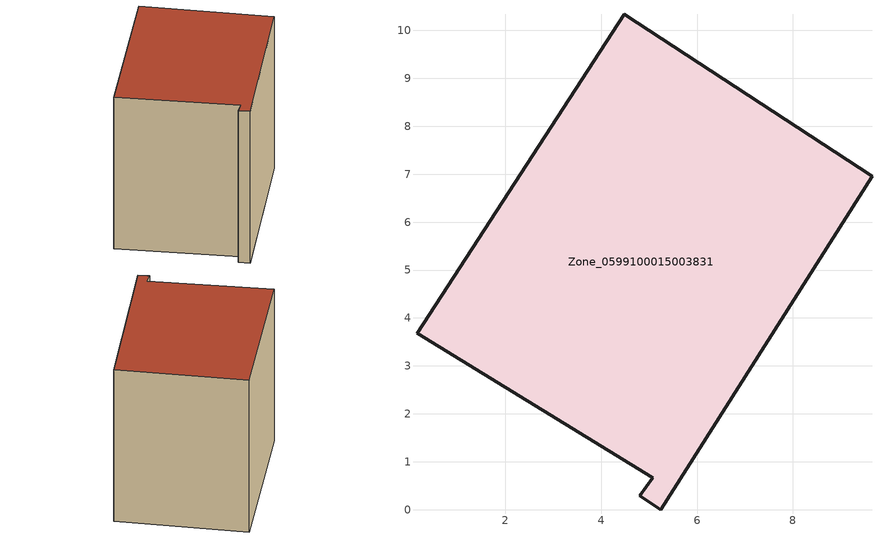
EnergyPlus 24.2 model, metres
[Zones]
Zone_0599100015003831
 floor ground (C_G): 4.8,0.29 5.08,0.66 0.17,3.68 4.47,10.34 9.65,6.95 5.24,0 z0.91
 wall outside (C_F): 9.65,6.95 4.47,10.34 0.17,3.68 5.08,0.66 4.8,0.29 5.24,0 9.65,6.95 z0.91:8.95
 roof outside (C_R): 5.08,0.66 4.8,0.29 5.24,0 9.65,6.95 4.47,10.34 0.17,3.68 z8.95
[BUILDING]
Pand.0599100015003831: North Axis=0; Terrain=City; Loads Convergence Tolerance Value=0.04; Temperature Convergence Tolerance Value=0.4; Solar Distribution=FullExterior; Maximum Number of Warmup Days=25; Minimum Number of Warmup Days=1
[Site:Location]
Rotterdam.The.Hague.AP_ZH_NLD Design_Conditions: Latitude=51.96; Longitude=4.45; Time Zone=1; Elevation=-4.5
[SITE:GROUNDTEMPERATURE:BUILDINGSURFACE]
18, 18, 18, 18, 18, 18, 18, 18, 18, 18, 18, 18
[MATERIAL] Thermal Absorptance=0.9; Solar Absorptance=0.7; Visible Absorptance=0.7
Name | Roughness | Thickness | Conductivity | Density | Specific Heat
G.TI.1965-1974 | MediumSmooth | 0.15 | 0.882353 | 540 | 1210
F.TI.1965-1974 | Rough | 0.3 | 0.697674 | 1920 | 840
R.TI.1965-1974 | MediumRough | 0.2 | 0.232558 | 1500 | 1000
[CONSTRUCTION]
C_G: G.TI.1965-1974
C_F: F.TI.1965-1974
C_R: R.TI.1965-1974
[ZONE]
Zone_0599100015003831: Type=1; Multiplier=1; Ceiling Height=Autocalculate; Volume=Autocalculate; Floor Area=autocalculate; Part of Total Floor Area=Yes
[ZONEINFILTRATION:DESIGNFLOWRATE]
Infil_Zone_0599100015003831: Zone or ZoneList or Space or SpaceList=Zone_0599100015003831; Schedule=AlwaysOn; Design Flow Rate Calculation Method=Flow/Area; Flow Rate per Floor Area=0.003; Constant Term Coefficient=1; Temperature Term Coefficient=0; Velocity Term Coefficient=0; Velocity Squared Term Coefficient=0
[HVACTEMPLATE:ZONE:IDEALLOADSAIRSYSTEM]
Zone_0599100015003831: Maximum Heating Supply Air Temperature=50; Minimum Cooling Supply Air Temperature=13; Maximum Heating Supply Air Humidity Ratio=0.0156; Minimum Cooling Supply Air Humidity Ratio=0.0077; Heating Limit=NoLimit; Cooling Limit=NoLimit; Dehumidification Control Type=ConstantSensibleHeatRatio; Cooling Sensible Heat Ratio=0.7; Dehumidification Setpoint=60; Humidification Control Type=None; Humidification Setpoint=30; Outdoor Air Method=None; Outdoor Air Flow Rate per Person=0.00944; Outdoor Air Flow Rate per Zone Floor Area=0; Outdoor Air Flow Rate per Zone=0; Demand Controlled Ventilation Type=None; Outdoor Air Economizer Type=NoEconomizer; Heat Recovery Type=None; Sensible Heat Recovery Effectiveness=0.7; Latent Heat Recovery Effectiveness=0.65
[ZONECONTROL:THERMOSTAT]
ThermostatControl_Zone_0599100015003831: Zone or ZoneList=Zone_0599100015003831; Control Type Schedule=DualSetpointControlType; Control 1=Thermostat_Zone_0599100015003831; Temperature Difference Between Cutout And Setpoint=0
[THERMOSTATSETPOINT:DUALSETPOINT]
Thermostat_Zone_0599100015003831: Heating Setpoint Temperature Schedule=HeatingSetpoint_Zone_0599100015003831; Cooling Setpoint Temperature Schedule=CoolingSetpoint_Zone_0599100015003831
[SCHEDULE:COMPACT]
HeatingSetpoint_Zone_0599100015003831: Through: 12/31, For: AllDays, Until: 24:00, 21
CoolingSetpoint_Zone_0599100015003831: Through: 12/31, For: AllDays, Until: 24:00, 24
DualSetpointControlType: Through: 12/31, For: AllDays, Until: 24:00, 4
AlwaysOn: Through: 12/31, For: AllDays, Until: 24:00, 1
